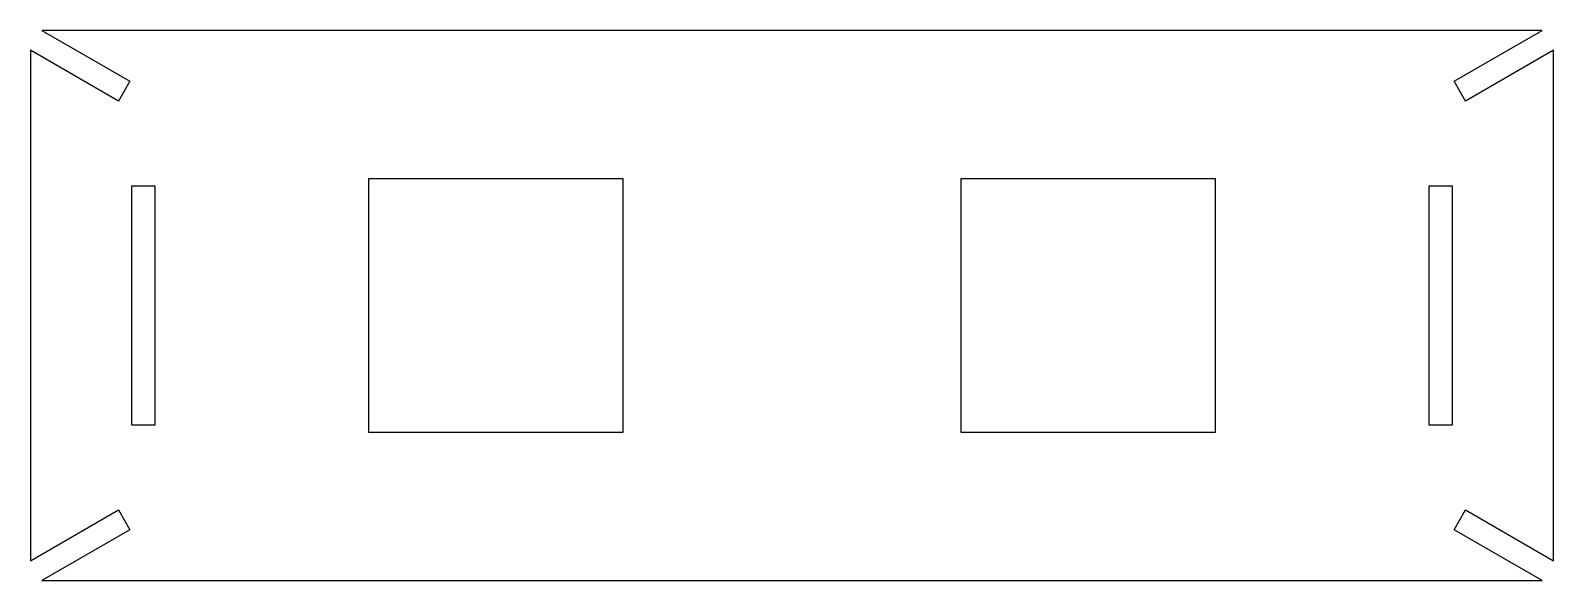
# Model space of a CAD drawing. Header units: millimetres. Extents: x -180 to 0, y 0 to 65.
import ezdxf

# ---------------------------------------------------------------- set-up
doc = ezdxf.new("R2010")
doc.units = ezdxf.units.MM

msp = doc.modelspace()

# ---------------------------------------------------------------- linework, layer by layer
for points in [[(-180, 2.34), (-169.61, 8.34), (-168.26, 6), (-178.65, 0), (-1.35, 0), (-11.74, 6), (-10.39, 8.34), (0, 2.34), (0, 62.66), (-10.39, 56.66), (-11.74, 59), (-1.35, 65), (-178.65, 65), (-168.26, 59), (-169.61, 56.66), (-180, 62.66)], [(-140, 47.5), (-110, 47.5), (-110, 17.5), (-140, 17.5)], [(-70, 17.5), (-70, 47.5), (-40, 47.5), (-40, 17.5)], [(-168, 46.65), (-165.3, 46.65), (-165.3, 18.35), (-168, 18.35)], [(-14.7, 18.35), (-14.7, 46.65), (-12, 46.65), (-12, 18.35)]]:
    msp.add_lwpolyline(points, close=True)

doc.saveas('drawing.dxf')
